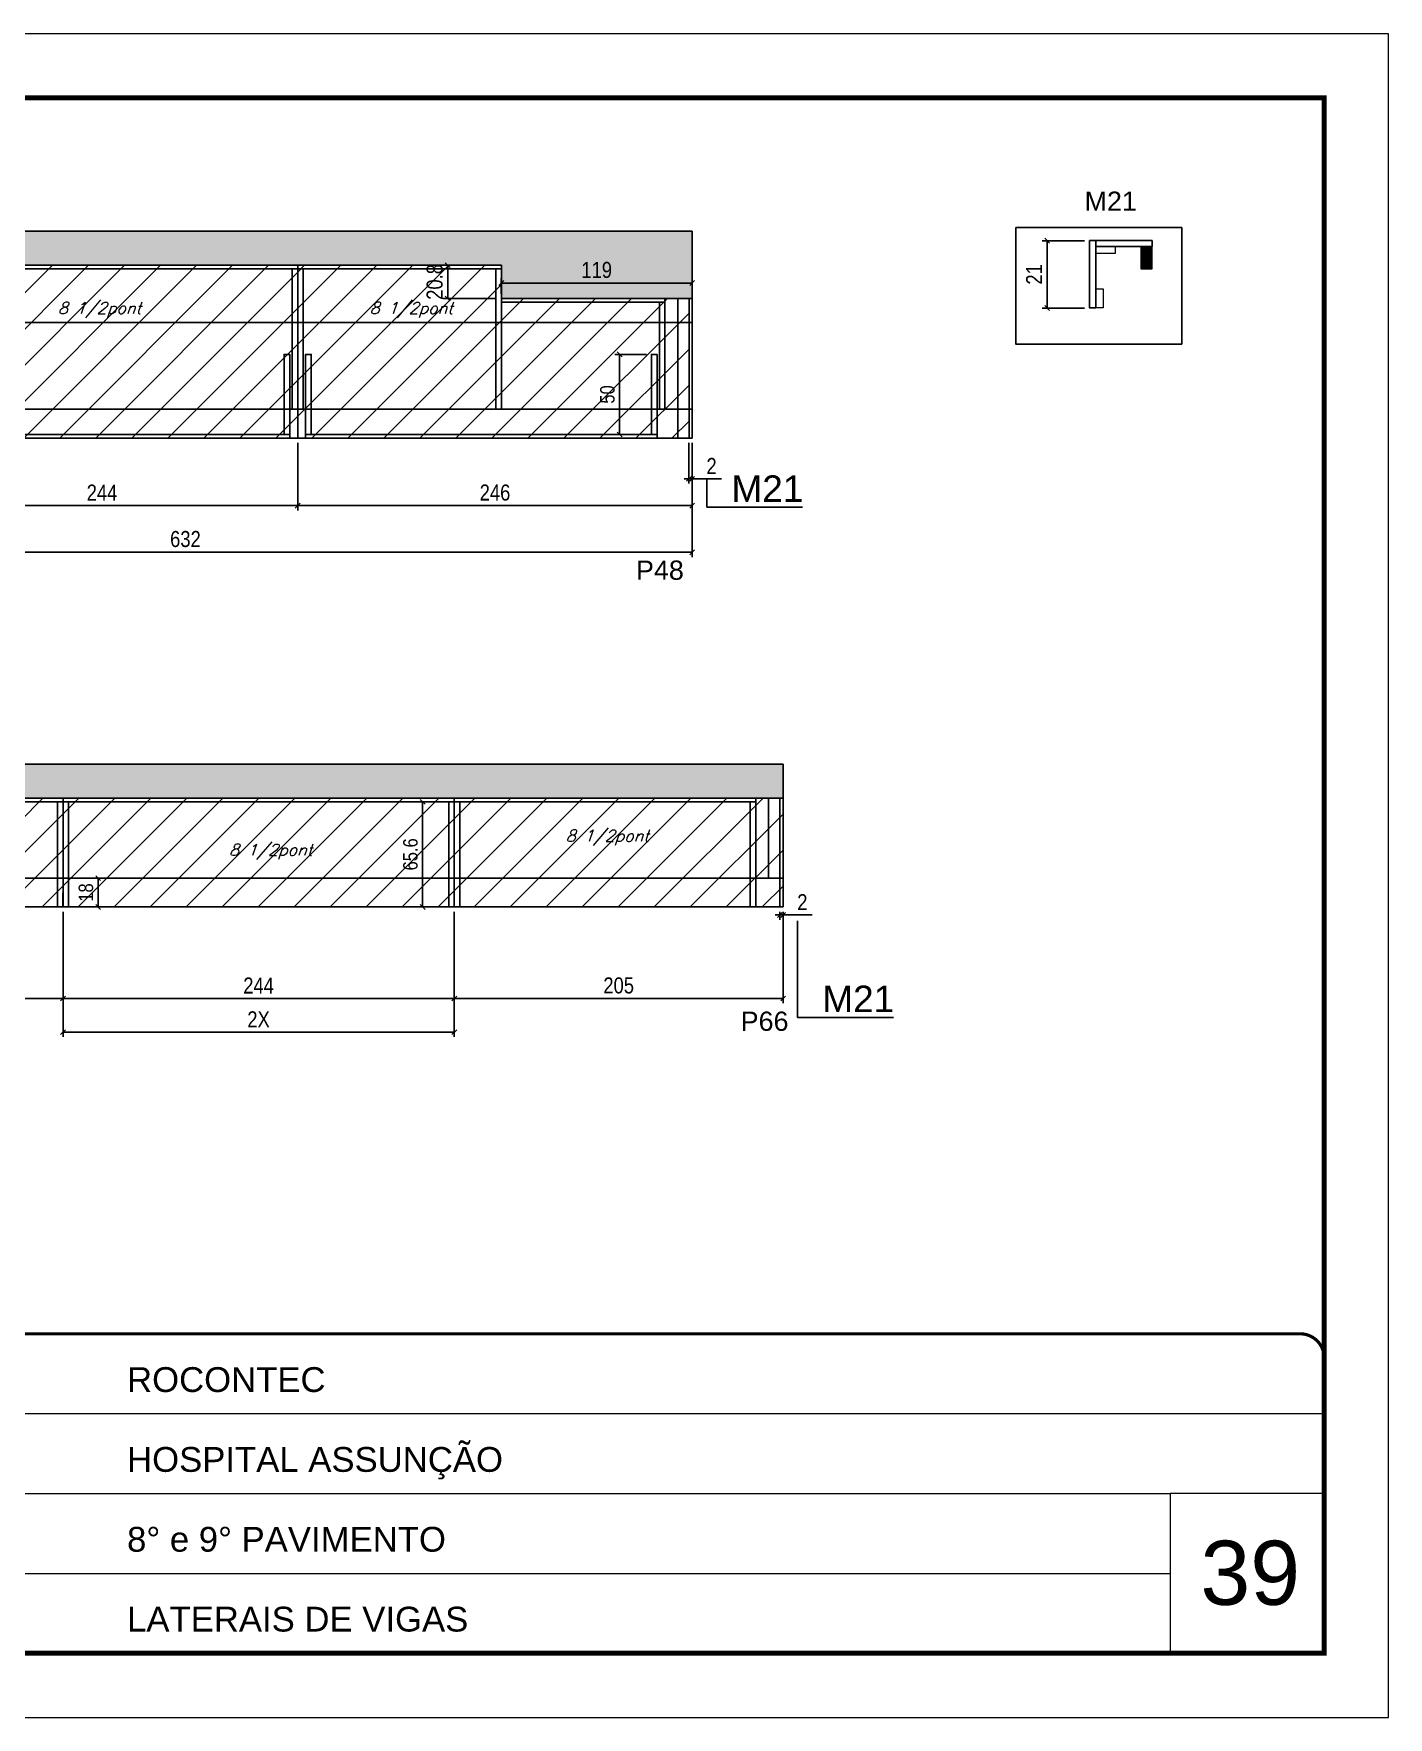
# Model space of a CAD drawing. Extents: x -20960 to -5926, y -2106 to 21915.
# Drawn here: x -8396 to -7552, y 10528 to 11578 of the extents above; entities that cross this region are included whole.
import ezdxf

# ---------------------------------------------------------------- set-up
doc = ezdxf.new("R2010")
doc.units = 0
doc.linetypes.add('CONTINUO', pattern=[0])
doc.linetypes.add('DASHED', pattern=[0.75, 0.5, -0.25])
for name, color, linetype in [('5', 5, 'Continuous'), ('COTA', 241, 'Continuous'), ('NOMENCLATURA', 7, 'Continuous'), ('Painéis', 200, 'Continuous'), ('Reaproveitamento', 251, 'Continuous'), ('SARR_2.2x7', 40, 'Continuous'), ('SARR_3.5x7', 81, 'Continuous'), ('texto', 7, 'Continuous')]:
    doc.layers.add(name, color=color, linetype=linetype)
for name, color, linetype, lineweight in [('CARIMBO', 255, 'Continuous', 9), ('Folhas', 255, 'Continuous', 9), ('Hachura', 251, 'Continuous', 9), ('Madeira', 126, 'Continuous', 18), ('Sarr 2.2x7', 40, 'Continuous', 9), ('SARRAFO DE PRESSAO', 251, 'DASHED', 9)]:
    doc.layers.add(name, color=color, linetype=linetype, lineweight=lineweight)
doc.styles.add('ARIAL', font='arial.ttf')
doc.styles.add('COTA TECNICA', font='techl___.ttf', dxfattribs={"height": 10})
doc.styles.add('COTA TECNICA-50', font='techl___.ttf', dxfattribs={"height": 9})
doc.styles.add('Romans', font='romans.shx')
doc.styles.get("Standard").update_dxf_attribs({"font": 'arial.ttf'})
doc.dimstyles.new('COTA PAINEL-50', dxfattribs={"dimtxt": 9, "dimasz": 3, "dimexe": 3, "dimexo": 3, "dimgap": 3, "dimtad": 1, "dimdec": 1, "dimzin": 12, "dimdsep": 46, "dimtxsty": 'COTA TECNICA-50', "dimblk1": 'OBLIQUE', "dimblk2": 'OBLIQUE', "dimsah": 1, "dimcen": 0.9, "dimclrd": 4, "dimclre": 4, "dimclrt": 240, "dimadec": 1, "dimazin": 3, "dimtfac": 1, "dimtdec": 1, "dimtmove": 0, "dimatfit": 3, "dimfxl": 1, "dimtolj": 1, "dimtzin": 12, "dimarcsym": 0})
doc.dimstyles.new('PAINEL', dxfattribs={"dimtxt": 10, "dimasz": 3, "dimexe": 3, "dimexo": 3, "dimgap": 3, "dimtad": 1, "dimdec": 1, "dimzin": 12, "dimdsep": 46, "dimtxsty": 'COTA TECNICA', "dimblk1": 'OBLIQUE', "dimblk2": 'OBLIQUE', "dimsah": 1, "dimcen": 0.9, "dimclrd": 4, "dimclre": 4, "dimclrt": 240, "dimadec": 1, "dimazin": 3, "dimtfac": 1, "dimtdec": 1, "dimtmove": 0, "dimatfit": 3, "dimfxl": 1, "dimtolj": 1, "dimtzin": 12, "dimarcsym": 0})
pattern_1 = [(45, (-1585, 1148.575), (-11.22532, 11.22532), [])]

# ---------------------------------------------------------------- blocks, each defined once
blk = doc.blocks.new('9999999999')
at = {"color": 30, "linetype": 'CONTINUO'}
for p, q in [((98564.6, 34379.6), (99584, 34379.6)), ((98564.6, 34329.8), (99488, 34329.8)), ((99584, 34329.8), (99488, 34329.8)), ((99488, 34329.8), (99488, 34230.2)), ((98564.6, 34280), (99488, 34280))]:
    blk.add_line(p, q, dxfattribs=at)
at = {"color": 30, "linetype": 'CONTINUO', "const_width": 2}
blk.add_lwpolyline([(99584, 34230.2), (99584, 34414.4, 0.414214), (99569, 34429.4), (98229, 34429.4, 0.414214), (98214, 34414.4), (98214, 34245.2, 0.414214), (98229, 34230.2), (99584, 34230.2)], format="xyb", dxfattribs=at)
at = {"layer": 'Folhas'}
blk.add_lwpolyline([(98139, 34190.2), (99624, 34190.2), (99624, 35240.2), (98139, 35240.2)], close=True, dxfattribs=at)
at = {"layer": 'Folhas', "color": 30, "const_width": 3}
blk.add_lwpolyline([(98214, 34230.2), (99584, 34230.2), (99584, 35200.2), (98214, 35200.2)], close=True, dxfattribs=at)
at = {"color": 7, "linetype": 'Continuous', "ltscale": 5, "style": 'ARIAL'}
for s, height, p in [('ROCONTEC', 15.48, (98837.7, 34393.1)), ('HOSPITAL ASSUNÇÃO', 15.483, (98837.7, 34343.3)), ('8° e 9° PAVIMENTO', 15.483, (98837.7, 34293.5)), ('LATERAIS DE VIGAS', 15.483, (98837.7, 34243.7))]:
    blk.add_text(s, height=height, dxfattribs=at).set_placement(p)
blk = doc.blocks.new('_Oblique')
at = {"color": 0, "linetype": 'ByBlock', "lineweight": -2}
blk.add_line((-0.5, -0.5), (0.5, 0.5), dxfattribs=at)
blk = doc.blocks.new('*D7671')
at = {"layer": 'COTA', "color": 4, "lineweight": -2, "ltscale": 25, "transparency": 16777216}
for p, q in [((-7988, 11323), (-7988, 11297.6)), ((-7986, 11323), (-7986, 11297.6)), ((-7988, 11300.6), (-7991, 11300.6)), ((-7988, 11300.6), (-7986, 11300.6)), ((-7986, 11300.6), (-7967.8, 11300.6))]:
    blk.add_line(p, q, dxfattribs=at)
at = {"layer": 'Defpoints', "color": 0, "ltscale": 25, "transparency": 16777216}
for p in [(-7988, 11326), (-7986, 11326), (-7986, 11300.6)]:
    blk.add_point(p, dxfattribs=at)
at = {"layer": 'COTA', "color": 4, "lineweight": -2, "ltscale": 25, "transparency": 16777216, "xscale": 3, "yscale": 3, "zscale": 3}
blk.add_blockref('_Oblique', (-7988, 11300.6), dxfattribs=at)
at = {"layer": 'COTA', "color": 4, "lineweight": -2, "ltscale": 25, "transparency": 16777216, "xscale": 3, "yscale": 3, "zscale": 3, "rotation": 180}
blk.add_blockref('_Oblique', (-7986, 11300.6), dxfattribs=at)
at = {"layer": 'COTA', "color": 240, "ltscale": 25, "transparency": 16777216, "insert": (-7973.9, 11308.6), "char_height": 10, "attachment_point": 5, "style": 'COTA TECNICA'}
blk.add_mtext('\\A1;2', dxfattribs=at)
blk = doc.blocks.new('*D7673')
at = {"layer": 'COTA', "color": 4, "lineweight": -2, "ltscale": 25, "transparency": 16777216}
for p, q in [((-8475.9, 11323), (-8475.9, 11280.9)), ((-8231.9, 11323), (-8231.9, 11280.9)), ((-8475.9, 11283.9), (-8231.9, 11283.9))]:
    blk.add_line(p, q, dxfattribs=at)
at = {"layer": 'Defpoints', "color": 0, "ltscale": 25, "transparency": 16777216}
for p in [(-8475.9, 11326), (-8231.9, 11326), (-8231.9, 11283.9)]:
    blk.add_point(p, dxfattribs=at)
at = {"layer": 'COTA', "color": 4, "lineweight": -2, "ltscale": 25, "transparency": 16777216, "xscale": 3, "yscale": 3, "zscale": 3, "rotation": 180}
blk.add_blockref('_Oblique', (-8475.9, 11283.9), dxfattribs=at)
at = {"layer": 'COTA', "color": 4, "lineweight": -2, "ltscale": 25, "transparency": 16777216, "xscale": 3, "yscale": 3, "zscale": 3}
blk.add_blockref('_Oblique', (-8231.9, 11283.9), dxfattribs=at)
at = {"layer": 'COTA', "color": 240, "ltscale": 25, "transparency": 16777216, "insert": (-8353.9, 11292), "char_height": 10, "attachment_point": 5, "style": 'COTA TECNICA'}
blk.add_mtext('\\A1;244', dxfattribs=at)
blk = doc.blocks.new('*D7674')
at = {"layer": 'COTA', "color": 4, "lineweight": -2, "ltscale": 25, "transparency": 16777216}
for p, q in [((-8231.9, 11323), (-8231.9, 11280.9)), ((-7986, 11323), (-7986, 11280.9)), ((-8231.9, 11283.9), (-7986, 11283.9))]:
    blk.add_line(p, q, dxfattribs=at)
at = {"layer": 'Defpoints', "color": 0, "ltscale": 25, "transparency": 16777216}
for p in [(-8231.9, 11326), (-7986, 11326), (-7986, 11283.9)]:
    blk.add_point(p, dxfattribs=at)
at = {"layer": 'COTA', "color": 4, "lineweight": -2, "ltscale": 25, "transparency": 16777216, "xscale": 3, "yscale": 3, "zscale": 3, "rotation": 180}
blk.add_blockref('_Oblique', (-8231.9, 11283.9), dxfattribs=at)
at = {"layer": 'COTA', "color": 4, "lineweight": -2, "ltscale": 25, "transparency": 16777216, "xscale": 3, "yscale": 3, "zscale": 3}
blk.add_blockref('_Oblique', (-7986, 11283.9), dxfattribs=at)
at = {"layer": 'COTA', "color": 240, "ltscale": 25, "transparency": 16777216, "insert": (-8108.9, 11292), "char_height": 10, "attachment_point": 5, "style": 'COTA TECNICA'}
blk.add_mtext('\\A1;246', dxfattribs=at)
blk = doc.blocks.new('*D7675')
at = {"layer": 'COTA', "color": 4, "lineweight": -2, "ltscale": 25, "transparency": 16777216}
for p, q in [((-8105, 11416), (-8105, 11425.7)), ((-7986, 11416.4), (-7986, 11425.7)), ((-8105, 11422.7), (-7986, 11422.7))]:
    blk.add_line(p, q, dxfattribs=at)
at = {"layer": 'Defpoints', "color": 0, "ltscale": 25, "transparency": 16777216}
for p in [(-7986, 11422.7), (-8105, 11413), (-7986, 11413.4)]:
    blk.add_point(p, dxfattribs=at)
at = {"layer": 'COTA', "color": 4, "lineweight": -2, "ltscale": 25, "transparency": 16777216, "xscale": 3, "yscale": 3, "zscale": 3, "rotation": 180}
blk.add_blockref('_Oblique', (-8105, 11422.7), dxfattribs=at)
at = {"layer": 'COTA', "color": 4, "lineweight": -2, "ltscale": 25, "transparency": 16777216, "xscale": 3, "yscale": 3, "zscale": 3}
blk.add_blockref('_Oblique', (-7986, 11422.7), dxfattribs=at)
at = {"layer": 'COTA', "color": 240, "ltscale": 25, "transparency": 16777216, "insert": (-8045.5, 11430.8), "char_height": 10, "attachment_point": 5, "style": 'COTA TECNICA'}
blk.add_mtext('\\A1;119', dxfattribs=at)
blk = doc.blocks.new('*D7676')
at = {"layer": 'COTA', "color": 4, "lineweight": -2, "ltscale": 25, "transparency": 16777216}
for p, q in [((-8622.3, 11030.6), (-8622.3, 10973.5)), ((-8378.2, 11030.6), (-8378.2, 10973.5)), ((-8622.3, 10976.5), (-8378.2, 10976.5))]:
    blk.add_line(p, q, dxfattribs=at)
at = {"layer": 'Defpoints', "color": 0, "ltscale": 25, "transparency": 16777216}
for p in [(-8622.3, 11033.6), (-8378.2, 11033.6), (-8378.2, 10976.5)]:
    blk.add_point(p, dxfattribs=at)
at = {"layer": 'COTA', "color": 4, "lineweight": -2, "ltscale": 25, "transparency": 16777216, "xscale": 3, "yscale": 3, "zscale": 3, "rotation": 180}
blk.add_blockref('_Oblique', (-8622.3, 10976.5), dxfattribs=at)
at = {"layer": 'COTA', "color": 4, "lineweight": -2, "ltscale": 25, "transparency": 16777216, "xscale": 3, "yscale": 3, "zscale": 3}
blk.add_blockref('_Oblique', (-8378.2, 10976.5), dxfattribs=at)
at = {"layer": 'COTA', "color": 240, "ltscale": 25, "transparency": 16777216, "insert": (-8500.3, 10984.6), "char_height": 10, "attachment_point": 5, "style": 'COTA TECNICA'}
blk.add_mtext('\\A1;244.1', dxfattribs=at)
blk = doc.blocks.new('*D7677')
at = {"layer": 'COTA', "color": 4, "lineweight": -2, "ltscale": 25, "transparency": 16777216}
for p, q in [((-8378.2, 11030.6), (-8378.2, 10973.5)), ((-8134.3, 11030.6), (-8134.3, 10973.5)), ((-8378.2, 10976.5), (-8134.3, 10976.5))]:
    blk.add_line(p, q, dxfattribs=at)
at = {"layer": 'Defpoints', "color": 0, "ltscale": 25, "transparency": 16777216}
for p in [(-8378.2, 11033.6), (-8134.3, 11033.6), (-8134.3, 10976.5)]:
    blk.add_point(p, dxfattribs=at)
at = {"layer": 'COTA', "color": 4, "lineweight": -2, "ltscale": 25, "transparency": 16777216, "xscale": 3, "yscale": 3, "zscale": 3, "rotation": 180}
blk.add_blockref('_Oblique', (-8378.2, 10976.5), dxfattribs=at)
at = {"layer": 'COTA', "color": 4, "lineweight": -2, "ltscale": 25, "transparency": 16777216, "xscale": 3, "yscale": 3, "zscale": 3}
blk.add_blockref('_Oblique', (-8134.3, 10976.5), dxfattribs=at)
at = {"layer": 'COTA', "color": 240, "ltscale": 25, "transparency": 16777216, "insert": (-8256.3, 10984.6), "char_height": 10, "attachment_point": 5, "style": 'COTA TECNICA'}
blk.add_mtext('\\A1;244', dxfattribs=at)
blk = doc.blocks.new('*D7732')
at = {"layer": 'Defpoints', "color": 0, "linetype": 'ByBlock', "transparency": 16777216}
for p in [(-7738.3, 11449.1), (-7764.7, 11407.1), (-7738.3, 11407.1)]:
    blk.add_point(p, dxfattribs=at)
at = {"layer": 'Sarr 2.2x7', "color": 4, "linetype": 'ByBlock', "lineweight": -2, "transparency": 16777216}
for p, q in [((-7741.3, 11449.1), (-7767.7, 11449.1)), ((-7764.7, 11449.1), (-7764.7, 11407.1)), ((-7741.3, 11407.1), (-7767.7, 11407.1))]:
    blk.add_line(p, q, dxfattribs=at)
at = {"layer": 'Sarr 2.2x7', "color": 4, "linetype": 'ByBlock', "lineweight": -2, "transparency": 16777216, "xscale": 3, "yscale": 3, "zscale": 3}
for p, rotation in [((-7764.7, 11449.1), 90), ((-7764.7, 11407.1), 270)]:
    blk.add_blockref('_Oblique', p, dxfattribs=dict(at, rotation=rotation))
at = {"layer": 'Sarr 2.2x7', "color": 240, "linetype": 'ByBlock', "transparency": 16777216, "insert": (-7772.8, 11428.1), "char_height": 10, "attachment_point": 5, "rotation": 90, "style": 'COTA TECNICA'}
blk.add_mtext('\\A1;21', dxfattribs=at)
blk = doc.blocks.new('*D7734')
at = {"layer": 'COTA', "color": 4, "lineweight": -2, "ltscale": 25, "transparency": 16777216}
for p, q in [((-8108, 11433.8), (-8141.4, 11433.8)), ((-8138.4, 11433.8), (-8138.4, 11413)), ((-8108, 11413), (-8141.4, 11413))]:
    blk.add_line(p, q, dxfattribs=at)
at = {"layer": 'Defpoints', "color": 0, "ltscale": 25, "transparency": 16777216}
for p in [(-8105, 11433.8), (-8138.4, 11413), (-8105, 11413)]:
    blk.add_point(p, dxfattribs=at)
at = {"layer": 'COTA', "color": 4, "lineweight": -2, "ltscale": 25, "transparency": 16777216, "xscale": 3, "yscale": 3, "zscale": 3}
for p, rotation in [((-8138.4, 11433.8), 90), ((-8138.4, 11413), 270)]:
    blk.add_blockref('_Oblique', p, dxfattribs=dict(at, rotation=rotation))
at = {"layer": 'COTA', "color": 240, "ltscale": 25, "transparency": 16777216, "insert": (-8146.5, 11423.4), "char_height": 10, "attachment_point": 5, "rotation": 90, "style": 'COTA TECNICA'}
blk.add_mtext('\\A1;20.8', dxfattribs=at)
blk = doc.blocks.new('*D7680')
at = {"layer": 'COTA', "color": 4, "lineweight": -2, "ltscale": 25, "transparency": 16777216}
for p, q in [((-8617.9, 11323), (-8617.9, 11251.8)), ((-7986, 11323), (-7986, 11251.8)), ((-8617.9, 11254.8), (-7986, 11254.8))]:
    blk.add_line(p, q, dxfattribs=at)
at = {"layer": 'Defpoints', "color": 0, "ltscale": 25, "transparency": 16777216}
for p in [(-8617.9, 11326), (-7986, 11326), (-7986, 11254.8)]:
    blk.add_point(p, dxfattribs=at)
at = {"layer": 'COTA', "color": 4, "lineweight": -2, "ltscale": 25, "transparency": 16777216, "xscale": 3, "yscale": 3, "zscale": 3, "rotation": 180}
blk.add_blockref('_Oblique', (-8617.9, 11254.8), dxfattribs=at)
at = {"layer": 'COTA', "color": 4, "lineweight": -2, "ltscale": 25, "transparency": 16777216, "xscale": 3, "yscale": 3, "zscale": 3}
blk.add_blockref('_Oblique', (-7986, 11254.8), dxfattribs=at)
at = {"layer": 'COTA', "color": 240, "ltscale": 25, "transparency": 16777216, "insert": (-8301.9, 11263), "char_height": 10, "attachment_point": 5, "style": 'COTA TECNICA'}
blk.add_mtext('\\A1;632', dxfattribs=at)
blk = doc.blocks.new('*D7681')
at = {"layer": 'COTA', "color": 4, "lineweight": -2, "ltscale": 25, "transparency": 16777216}
for p, q in [((-8378.2, 11030.6), (-8378.2, 10952.5)), ((-8134.3, 11030.6), (-8134.3, 10952.5)), ((-8378.2, 10955.5), (-8134.3, 10955.5))]:
    blk.add_line(p, q, dxfattribs=at)
at = {"layer": 'Defpoints', "color": 0, "ltscale": 25, "transparency": 16777216}
for p in [(-8378.2, 11033.6), (-8134.3, 11033.6), (-8134.3, 10955.5)]:
    blk.add_point(p, dxfattribs=at)
at = {"layer": 'COTA', "color": 4, "lineweight": -2, "ltscale": 25, "transparency": 16777216, "xscale": 3, "yscale": 3, "zscale": 3, "rotation": 180}
blk.add_blockref('_Oblique', (-8378.2, 10955.5), dxfattribs=at)
at = {"layer": 'COTA', "color": 4, "lineweight": -2, "ltscale": 25, "transparency": 16777216, "xscale": 3, "yscale": 3, "zscale": 3}
blk.add_blockref('_Oblique', (-8134.3, 10955.5), dxfattribs=at)
at = {"layer": 'COTA', "color": 240, "ltscale": 25, "transparency": 16777216, "insert": (-8256.3, 10963.5), "char_height": 10, "attachment_point": 5, "style": 'COTA TECNICA'}
blk.add_mtext('\\A1;2X', dxfattribs=at)
blk = doc.blocks.new('*D7682')
at = {"layer": 'COTA', "color": 4, "lineweight": -2, "ltscale": 25, "transparency": 16777216}
for p, q in [((-8134.3, 11030.6), (-8134.3, 10973.5)), ((-7929.3, 11030.6), (-7929.3, 10973.5)), ((-8134.3, 10976.5), (-7929.3, 10976.5))]:
    blk.add_line(p, q, dxfattribs=at)
at = {"layer": 'Defpoints', "color": 0, "ltscale": 25, "transparency": 16777216}
for p in [(-8134.3, 11033.6), (-7929.3, 11033.6), (-7929.3, 10976.5)]:
    blk.add_point(p, dxfattribs=at)
at = {"layer": 'COTA', "color": 4, "lineweight": -2, "ltscale": 25, "transparency": 16777216, "xscale": 3, "yscale": 3, "zscale": 3, "rotation": 180}
blk.add_blockref('_Oblique', (-8134.3, 10976.5), dxfattribs=at)
at = {"layer": 'COTA', "color": 4, "lineweight": -2, "ltscale": 25, "transparency": 16777216, "xscale": 3, "yscale": 3, "zscale": 3}
blk.add_blockref('_Oblique', (-7929.3, 10976.5), dxfattribs=at)
at = {"layer": 'COTA', "color": 240, "ltscale": 25, "transparency": 16777216, "insert": (-8031.8, 10984.6), "char_height": 10, "attachment_point": 5, "style": 'COTA TECNICA'}
blk.add_mtext('\\A1;205', dxfattribs=at)
blk = doc.blocks.new('*D7710')
at = {"layer": 'COTA', "color": 4, "lineweight": -2, "ltscale": 25, "transparency": 16777216}
for p, q in [((-7931.3, 11028.6), (-7934.3, 11028.6)), ((-7931.3, 11030.6), (-7931.3, 11025.6)), ((-7931.3, 11028.6), (-7929.3, 11028.6)), ((-7929.3, 11030.6), (-7929.3, 11025.6)), ((-7929.3, 11028.6), (-7911.2, 11028.6))]:
    blk.add_line(p, q, dxfattribs=at)
at = {"layer": 'Defpoints', "color": 0, "ltscale": 25, "transparency": 16777216}
for p in [(-7931.3, 11033.6), (-7929.3, 11033.6), (-7929.3, 11028.6)]:
    blk.add_point(p, dxfattribs=at)
at = {"layer": 'COTA', "color": 4, "lineweight": -2, "ltscale": 25, "transparency": 16777216, "xscale": 3, "yscale": 3, "zscale": 3}
blk.add_blockref('_Oblique', (-7931.3, 11028.6), dxfattribs=at)
at = {"layer": 'COTA', "color": 4, "lineweight": -2, "ltscale": 25, "transparency": 16777216, "xscale": 3, "yscale": 3, "zscale": 3, "rotation": 180}
blk.add_blockref('_Oblique', (-7929.3, 11028.6), dxfattribs=at)
at = {"layer": 'COTA', "color": 240, "ltscale": 25, "transparency": 16777216, "insert": (-7917.3, 11036.6), "char_height": 10, "attachment_point": 5, "style": 'COTA TECNICA'}
blk.add_mtext('\\A1;2', dxfattribs=at)
blk = doc.blocks.new('*D7761')
at = {"layer": 'COTA', "color": 4, "lineweight": -2, "transparency": 16777216}
for p, q in [((-8371.7, 11051.6), (-8353.3, 11051.6)), ((-8356.3, 11033.6), (-8356.3, 11051.6)), ((-8371.7, 11033.6), (-8353.3, 11033.6))]:
    blk.add_line(p, q, dxfattribs=at)
at = {"layer": 'Defpoints', "color": 0, "transparency": 16777216}
for p in [(-8374.7, 11051.6), (-8356.3, 11051.6), (-8374.7, 11033.6)]:
    blk.add_point(p, dxfattribs=at)
at = {"layer": 'COTA', "color": 4, "lineweight": -2, "transparency": 16777216, "xscale": 3, "yscale": 3, "zscale": 3}
for p, rotation in [((-8356.3, 11051.6), 90), ((-8356.3, 11033.6), 270)]:
    blk.add_blockref('_Oblique', p, dxfattribs=dict(at, rotation=rotation))
at = {"layer": 'COTA', "color": 240, "transparency": 16777216, "insert": (-8363.9, 11042.6), "char_height": 9, "attachment_point": 5, "rotation": 90, "style": 'COTA TECNICA-50'}
blk.add_mtext('\\A1;18', dxfattribs=at)
blk = doc.blocks.new('*D7762')
at = {"layer": 'COTA', "color": 4, "lineweight": -2, "transparency": 16777216}
for p, q in [((-8140.7, 11099.2), (-8157, 11099.2)), ((-8154, 11099.2), (-8154, 11033.6)), ((-8140.8, 11033.6), (-8157, 11033.6))]:
    blk.add_line(p, q, dxfattribs=at)
at = {"layer": 'Defpoints', "color": 0, "transparency": 16777216}
for p in [(-8137.7, 11099.2), (-8154, 11033.6), (-8137.8, 11033.6)]:
    blk.add_point(p, dxfattribs=at)
at = {"layer": 'COTA', "color": 4, "lineweight": -2, "transparency": 16777216, "xscale": 3, "yscale": 3, "zscale": 3}
for p, rotation in [((-8154, 11099.2), 90), ((-8154, 11033.6), 270)]:
    blk.add_blockref('_Oblique', p, dxfattribs=dict(at, rotation=rotation))
at = {"layer": 'COTA', "color": 240, "transparency": 16777216, "insert": (-8161.6, 11066.4), "char_height": 9, "attachment_point": 5, "rotation": 90, "style": 'COTA TECNICA-50'}
blk.add_mtext('\\A1;65.6', dxfattribs=at)
blk = doc.blocks.new('*D7725')
at = {"layer": 'COTA', "color": 4, "lineweight": -2, "transparency": 16777216}
for p, q in [((-8014.4, 11378.2), (-8034.2, 11378.2)), ((-8031.2, 11328.2), (-8031.2, 11378.2)), ((-8014.4, 11328.2), (-8034.2, 11328.2))]:
    blk.add_line(p, q, dxfattribs=at)
at = {"layer": 'Defpoints', "color": 0, "transparency": 16777216}
for p in [(-8031.2, 11378.2), (-8011.4, 11378.2), (-8011.4, 11328.2)]:
    blk.add_point(p, dxfattribs=at)
at = {"layer": 'COTA', "color": 4, "lineweight": -2, "transparency": 16777216, "xscale": 3, "yscale": 3, "zscale": 3}
for p, rotation in [((-8031.2, 11378.2), 90), ((-8031.2, 11328.2), 270)]:
    blk.add_blockref('_Oblique', p, dxfattribs=dict(at, rotation=rotation))
at = {"layer": 'COTA', "color": 240, "transparency": 16777216, "insert": (-8038.8, 11353.2), "char_height": 9, "attachment_point": 5, "rotation": 90, "style": 'COTA TECNICA-50'}
blk.add_mtext('\\A1;50', dxfattribs=at)

msp = doc.modelspace()

# ---------------------------------------------------------------- hatches: boundary and pattern name
at = {"layer": 'COTA', "linetype": 'ByBlock'}
h = msp.add_hatch(dxfattribs=at)
h.set_pattern_fill('AR-CONC', color=256, scale=0.03)
h.set_pattern_definition([(50, (-146174.2897, -19462.097), (5.46554007, -0.47817257), [0.5715, -6.2865]), (355, (-146174.2897, -19462.097), (-1.05730264, 5.73170536), [0.4572, -5.02921753]), (100.4514447, (-146173.834, -19462.137), (4.40823741, 5.25353256), [0.48570026, -5.34270734]), (46.1842, (-146174.29, -19460.573), (8.13237123, -1.26126984), [0.85725, -9.42975]), (96.6355576, (-146173.612, -19460.678), (7.122124, 7.42278374), [0.7285507, -8.01406824]), (351.184151, (-146174.29, -19460.573), (7.122124, 7.42278374), [0.685799, -7.54379196]), (21, (-146173.5277, -19460.954), (4.54843174, -3.06795595), [0.5715, -6.2865]), (326, (-146173.5277, -19460.954), (1.85406085, 5.52563898), [0.4572, -5.0292]), (71.451445, (-146173.1487, -19461.2096), (6.40249258, 2.45768307), [0.48570026, -5.34269813]), (37.5, (-146174.2897, -19462.097), (0.092658098, 2.536651166), [0, -4.96824, 0, -5.1054, 0, -5.04825]), (7.5, (-146174.2897, -19462.097), (2.004589875, 3.005417245), [0, -2.91084, 0, -4.85394, 0, -1.92405]), (327.5, (-146175.989, -19462.097), (4.067717855, -0.17186232), [0, -1.905, 0, -5.9436, 0, -7.8867]), (317.5, (-146176.751, -19462.097), (4.44387544, 0.76279473), [0, -2.4765, 0, -3.94716, 0, -5.6007])])
h.paths.add_polyline_path([(-7985.95, 11454.99), (-8104.95, 11454.99), (-8617.91, 11454.99), (-8617.91, 11433.79), (-8104.95, 11433.79), (-8104.95, 11412.99), (-7985.95, 11412.99)])
h.paths.add_polyline_path([(-8136.71, 11406.68), (-8136.71, 11440.62), (-8157.3, 11440.62), (-8157.3, 11406.68)], flags=9)
h = msp.add_hatch(dxfattribs=at)
h.set_pattern_fill('AR-CONC', color=256, scale=0.03)
h.set_pattern_definition([(50, (-1585, 1094.288), (5.46554, -0.4781726), [0.5715, -6.2865]), (355, (-1585, 1094.288), (-1.0573026, 5.7317054), [0.4572, -5.0292175]), (100.451445, (-1584.5445, 1094.2483), (4.4082374, 5.2535326), [0.4857003, -5.3427073]), (46.1842, (-1585, 1095.812), (8.1323712, -1.26127), [0.85725, -9.42975]), (96.63556, (-1584.322, 1095.707), (7.122124, 7.4227837), [0.7285507, -8.014068]), (351.18415, (-1585, 1095.812), (7.122124, 7.422784), [0.685799, -7.543792]), (21, (-1584.238, 1095.431), (4.5484317, -3.067956), [0.5715, -6.2865]), (326, (-1584.238, 1095.431), (1.8540609, 5.525639), [0.4572, -5.0292]), (71.451445, (-1583.859, 1095.1755), (6.4024926, 2.457683), [0.4857003, -5.3426981]), (37.5, (-1585, 1094.2882), (0.0926581, 2.53665117), [0, -4.96824, 0, -5.1054, 0, -5.04825]), (7.5, (-1585, 1094.2882), (2.0045899, 3.00541724), [0, -2.91084, 0, -4.85394, 0, -1.92405]), (327.5, (-1586.6993, 1094.2882), (4.06771786, -0.17186232), [0, -1.905, 0, -5.9436, 0, -7.8867]), (317.5, (-1587.4613, 1094.288), (4.4438754, 0.7627947), [0, -2.4765, 0, -3.94716, 0, -5.6007])])
h.paths.add_polyline_path([(-7929.32, 11122.59), (-8622.3, 11122.59), (-8622.3, 11080.59), (-8503.3, 11080.59), (-8503.3, 11099.19), (-8503.3, 11101.39), (-8503.3, 11101.39), (-8503.3, 11101.39), (-8355.22, 11101.39), (-7929.32, 11101.39)])
h.paths.add_polyline_path([(-8471.1, 11075.95), (-8471.1, 11106.49), (-8489.63, 11106.49), (-8489.63, 11075.95)], flags=9)
h.paths.add_polyline_path([(-8573.32, 11085.48), (-8552.79, 11085.48), (-8552.79, 11104), (-8573.32, 11104)], flags=24)
at = {"layer": 'Hachura', "ltscale": 25}
h = msp.add_hatch(dxfattribs=at)
h.set_pattern_fill('ANSI31', color=256, scale=5)
h.set_pattern_definition([(45, (3314.287, 1074.293), (-11.22532, 11.22532), [])])
h.paths.add_polyline_path([(-8503.3, 11080.59), (-8622.3, 11080.59), (-8622.3, 11033.59), (-7929.32, 11033.59), (-7929.32, 11101.39), (-8503.3, 11101.39), (-8503.3, 11099.19)])
at = {"layer": 'Madeira'}
h = msp.add_hatch(dxfattribs=at)
h.set_pattern_fill('ANSI31', color=256, scale=0.2, angle=270, style=0)
h.set_pattern_definition([(315, (8866.7189, -1902.597), (0.449012806, 0.449012806), [])])
h.paths.add_polyline_path([(-7699.3, 11445.53), (-7706.3, 11445.53), (-7706.3, 11431.53), (-7699.3, 11431.53)])
at = {"layer": 'Reaproveitamento', "transparency": 33554684}
h = msp.add_hatch(dxfattribs=at)
h.set_pattern_fill('ANSI31', color=256, scale=5)
h.set_pattern_definition(pattern_1)
h.paths.add_polyline_path([(-8231.91, 11325.99), (-8231.91, 11433.79), (-8475.91, 11433.79), (-8475.91, 11325.99)])
h = msp.add_hatch(dxfattribs=at)
h.set_pattern_fill('ANSI31', color=256, scale=5)
h.set_pattern_definition(pattern_1)
h.paths.add_polyline_path([(-7987.95, 11412.99), (-8104.95, 11412.99), (-8104.95, 11433.79), (-8231.91, 11433.79), (-8231.91, 11325.99), (-7987.95, 11325.99)])

# ---------------------------------------------------------------- linework, layer by layer
at = {"linetype": 'ByBlock'}
msp.add_lwpolyline([(-7784.21, 11457.29), (-7680.77, 11457.29), (-7680.77, 11384.67), (-7784.21, 11384.67)], close=True, dxfattribs=at)
at = {"layer": 'COTA', "linetype": 'ByBlock'}
for p, q in [((-8617.91, 11454.99), (-8104.95, 11454.99)), ((-8104.95, 11454.99), (-7985.95, 11454.99)), ((-7985.95, 11412.99), (-7985.95, 11454.99)), ((-8622.3, 11122.59), (-7929.32, 11122.59)), ((-7929.32, 11101.39), (-7929.32, 11122.59))]:
    msp.add_line(p, q, dxfattribs=at)
at = {"layer": 'Madeira'}
msp.add_lwpolyline([(-7699.3, 11445.53), (-7706.3, 11445.53), (-7706.3, 11431.53), (-7699.3, 11431.53)], close=True, dxfattribs=at)
at = {"layer": 'NOMENCLATURA', "linetype": 'Continuous'}
for p, q in [((-7976.89, 11282.86), (-7976.89, 11300.62)), ((-7976.89, 11282.86), (-7917.2, 11282.86)), ((-7920.26, 10964.66), (-7920.26, 11025.01)), ((-7920.26, 10964.66), (-7860.57, 10964.66))]:
    msp.add_line(p, q, dxfattribs=at)
at = {"layer": 'Painéis'}
for p, q in [((-8617.91, 11433.79), (-8104.95, 11433.79)), ((-8231.91, 11325.99), (-8231.91, 11433.79)), ((-8104.95, 11433.79), (-8104.95, 11412.99)), ((-8104.95, 11412.99), (-7985.95, 11412.99)), ((-7987.95, 11412.99), (-7987.95, 11325.99)), ((-7985.95, 11325.99), (-7985.95, 11412.99)), ((-8617.91, 11397.99), (-7985.95, 11397.99)), ((-8617.91, 11343.99), (-7985.95, 11343.99)), ((-8617.91, 11325.99), (-7985.95, 11325.99)), ((-8503.3, 11101.39), (-8355.22, 11101.39)), ((-8378.2, 11101.39), (-8378.2, 11033.59)), ((-8355.22, 11101.39), (-7929.32, 11101.39)), ((-8355.22, 11101.39), (-8355.22, 11101.39)), ((-8134.3, 11101.39), (-8134.3, 11051.59)), ((-7931.32, 11101.39), (-7931.32, 11033.59)), ((-7929.32, 11101.39), (-7929.32, 11033.59)), ((-8622.3, 11051.59), (-7929.32, 11051.59)), ((-8622.3, 11033.59), (-7929.32, 11033.59))]:
    msp.add_line(p, q, dxfattribs=at)
msp.add_lwpolyline([(-7734.26, 11407.14), (-7738.26, 11407.14), (-7738.26, 11449.14), (-7734.26, 11449.14)], close=True, dxfattribs=at)
at = {"layer": 'Painéis', "linetype": 'ByBlock'}
msp.add_lwpolyline([(-7734.26, 11449.14), (-7699.32, 11449.14), (-7699.32, 11445.54), (-7734.26, 11445.54), (-7734.26, 11449.14)], dxfattribs=at)
at = {"layer": 'Sarr 2.2x7', "linetype": 'ByBlock'}
for points in [[(-7734.26, 11445.54), (-7722.26, 11445.54), (-7722.26, 11441.14), (-7734.26, 11441.14), (-7734.26, 11445.54)], [(-7734.26, 11407.14), (-7734.26, 11419.14), (-7729.86, 11419.14), (-7729.86, 11407.14), (-7734.26, 11407.14)]]:
    msp.add_lwpolyline(points, dxfattribs=at)
at = {"layer": 'SARR_2.2x7', "linetype": 'Continuous'}
for p, q in [((-8475.91, 11431.59), (-8231.91, 11431.59)), ((-8231.91, 11431.59), (-8104.95, 11431.59)), ((-8104.95, 11410.79), (-8002.95, 11410.79)), ((-7994.95, 11412.99), (-7994.95, 11397.99)), ((-7994.95, 11397.99), (-7994.95, 11343.99)), ((-8503.3, 11099.19), (-8378.2, 11099.19)), ((-8378.2, 11099.19), (-8134.3, 11099.19)), ((-8134.3, 11099.19), (-7946.32, 11099.19)), ((-7938.32, 11101.39), (-7938.32, 11072.79)), ((-7938.32, 11101.39), (-7938.32, 11051.59))]:
    msp.add_line(p, q, dxfattribs=at)
at = {"layer": 'SARR_2.2x7', "linetype": 'Continuous', "ltscale": 50}
for p, q in [((-7994.95, 11343.99), (-7994.95, 11325.99)), ((-8236.91, 11328.19), (-8471.01, 11328.19)), ((-8226.95, 11328.19), (-8007.9, 11328.19))]:
    msp.add_line(p, q, dxfattribs=at)
at = {"layer": 'SARR_3.5x7'}
for p, q in [((-8235.36, 11343.99), (-8235.36, 11431.59)), ((-8228.46, 11343.99), (-8228.46, 11431.59)), ((-8108.45, 11343.99), (-8108.45, 11431.59)), ((-8104.95, 11343.99), (-8104.95, 11431.59)), ((-8006.45, 11410.79), (-8006.45, 11343.99)), ((-8002.95, 11412.99), (-8002.95, 11343.99)), ((-8231.91, 11397.99), (-8231.91, 11343.99)), ((-8235.36, 11343.99), (-8228.46, 11343.99)), ((-8108.45, 11343.99), (-8104.95, 11343.99)), ((-8006.45, 11343.99), (-8002.95, 11343.99)), ((-8381.65, 11033.59), (-8381.65, 11099.19)), ((-8374.75, 11033.59), (-8374.75, 11099.19)), ((-8137.75, 11033.59), (-8137.75, 11099.19)), ((-8130.85, 11033.59), (-8130.85, 11099.19)), ((-7949.82, 11099.19), (-7949.82, 11033.59)), ((-7946.32, 11101.39), (-7946.32, 11033.59)), ((-8378.2, 11051.59), (-8378.25, 11033.59)), ((-8134.3, 11051.59), (-8134.35, 11033.59)), ((-8378.15, 11033.59), (-8381.65, 11033.59)), ((-8374.75, 11033.59), (-8378.25, 11033.59)), ((-8134.35, 11033.59), (-8137.85, 11033.59)), ((-8130.85, 11033.59), (-8134.35, 11033.59)), ((-7946.32, 11033.59), (-7949.82, 11033.59))]:
    msp.add_line(p, q, dxfattribs=at)
for points in [[(-8240.41, 11328.19), (-8240.41, 11378.19), (-8236.91, 11378.19), (-8236.91, 11325.99)], [(-8223.45, 11328.19), (-8223.45, 11378.19), (-8226.95, 11378.19), (-8226.95, 11325.99)], [(-8011.4, 11328.19), (-8011.4, 11378.19), (-8007.9, 11378.19), (-8007.9, 11325.99)]]:
    msp.add_lwpolyline(points, dxfattribs=at)

# ---------------------------------------------------------------- block references
at = {"layer": 'SARRAFO DE PRESSAO', "color": 6, "linetype": 'ByBlock'}
msp.add_blockref('9999999999', (-107175.98, -23661.99), dxfattribs=at)

# ---------------------------------------------------------------- texts
at = {"layer": '5', "color": 7, "linetype": 'Continuous'}
msp.add_text('M21', height=12, rotation=359.99996, dxfattribs=at).set_placement((-7741.37, 11467.74))
at = {"layer": '5', "linetype": 'Continuous'}
for s, p in [('P48', (-8021.01, 11237.63)), ('P66', (-7955.76, 10956.33))]:
    msp.add_text(s, height=12, rotation=0.00004, dxfattribs=at).set_placement(p)
at = {"layer": 'CARIMBO', "style": 'ARIAL'}
msp.add_text('39', height=40, dxfattribs=at).set_placement((-7669.14, 10598.36))
at = {"layer": 'NOMENCLATURA', "linetype": 'Continuous'}
for p in [(-7961.5, 11286.23), (-7904.86, 10968.03)]:
    msp.add_text('M21', height=16.5, rotation=0, dxfattribs=at).set_placement(p)
at = {"layer": 'texto', "color": 2, "char_height": 7.2737, "attachment_point": 5, "style": 'Romans'}
for insert in [(-8355.47, 11405.9), (-8161.11, 11405.9), (-8038.9, 11076.78), (-8248.75, 11068.01)]:
    msp.add_mtext('{\\Q19;\\C256;8 1/2pont}', dxfattribs=dict(at, insert=insert))

# ---------------------------------------------------------------- dimensions: what is measured, and where the dimension line sits
at = {"layer": 'COTA', "ltscale": 25}
dim = msp.add_linear_dim(base=(-8138.41, 11412.99), p1=(-8104.95, 11433.79), p2=(-8104.95, 11412.99), angle=90, dimstyle='PAINEL', dxfattribs=at)
dim.commit()
dim.dimension.update_dxf_attribs({"geometry": '*D7734', "text_midpoint": (-8138.41, 11423.39), "dimtype": 160})
for base, p1, p2, picture, middle in [((-7985.95, 11422.71), (-8104.95, 11412.99), (-7985.95, 11413.37), '*D7675', (-8045.45, 11430.8)), ((-7985.95, 11254.77), (-8617.91, 11325.99), (-7985.95, 11325.99), '*D7680', (-8301.93, 11262.99)), ((-7985.95, 11300.62), (-7987.95, 11325.99), (-7985.95, 11325.99), '*D7671', (-7973.89, 11308.62)), ((-7929.32, 11028.63), (-7931.32, 11033.59), (-7929.32, 11033.59), '*D7710', (-7917.26, 11036.63)), ((-8378.2457429, 10976.5299215), (-8622.2957433, 11033.5912838), (-8378.2457429, 11033.5912789), '*D7676', (-8500.2707431, 10984.6030209)), ((-7929.32, 10976.53), (-8134.3, 11033.59), (-7929.32, 11033.59), '*D7682', (-8031.81, 10984.64))]:
    dim = msp.add_linear_dim(base=base, p1=p1, p2=p2, dimstyle='PAINEL', dxfattribs=at)
    dim.commit()
    dim.dimension.update_dxf_attribs({"geometry": picture, "text_midpoint": middle})
at = {"layer": 'COTA'}
for base, p1, p2, picture, middle in [((-8031.16, 11378.19), (-8011.4, 11328.19), (-8011.4, 11378.19), '*D7725', (-8038.75, 11353.19)), ((-8153.99, 11033.59), (-8137.75, 11099.19), (-8137.85, 11033.59), '*D7762', (-8161.59, 11066.39)), ((-8356.29, 11051.59), (-8374.75, 11033.59), (-8374.75, 11051.59), '*D7761', (-8363.87, 11042.59))]:
    dim = msp.add_linear_dim(base=base, p1=p1, p2=p2, angle=90, dimstyle='COTA PAINEL-50', dxfattribs=at)
    dim.commit()
    dim.dimension.update_dxf_attribs({"geometry": picture, "text_midpoint": middle})
at = {"layer": 'COTA', "ltscale": 25}
dim = msp.add_linear_dim(base=(-8231.91, 11283.9), p1=(-8475.91, 11325.99), p2=(-8231.91, 11325.99), dimstyle='PAINEL', dxfattribs=at)
dim.commit()
dim.dimension.update_dxf_attribs({"geometry": '*D7673', "text_midpoint": (-8353.91, 11283.9), "dimtype": 160})
for base, p1, p2, picture, middle in [((-7985.95, 11283.9), (-8231.91, 11325.99), (-7985.95, 11325.99), '*D7674', (-8108.93, 11292)), ((-8134.295739, 10976.529921), (-8378.245743, 11033.591279), (-8134.295739, 11033.591282), '*D7677', (-8256.270741, 10984.603021))]:
    dim = msp.add_linear_dim(base=base, p1=p1, p2=p2, dimstyle='PAINEL', override={"dimtmove": 1}, dxfattribs=at)
    dim.commit()
    dim.dimension.update_dxf_attribs({"geometry": picture, "text_midpoint": middle})
dim = msp.add_linear_dim(base=(-8134.3, 10955.47), p1=(-8378.25, 11033.59), p2=(-8134.3, 11033.59), text='2X', dimstyle='PAINEL', dxfattribs=at)
dim.commit()
dim.dimension.update_dxf_attribs({"geometry": '*D7681', "text_midpoint": (-8256.27, 10963.53)})
at = {"layer": 'Sarr 2.2x7', "linetype": 'ByBlock'}
dim = msp.add_linear_dim(base=(-7764.7, 11407.14), p1=(-7738.26, 11449.14), p2=(-7738.26, 11407.14), angle=90, dimstyle='PAINEL', override={"dimlfac": 0.5}, dxfattribs=at)
dim.commit()
dim.dimension.update_dxf_attribs({"geometry": '*D7732', "text_midpoint": (-7772.76, 11428.14)})

doc.saveas('drawing.dxf')
